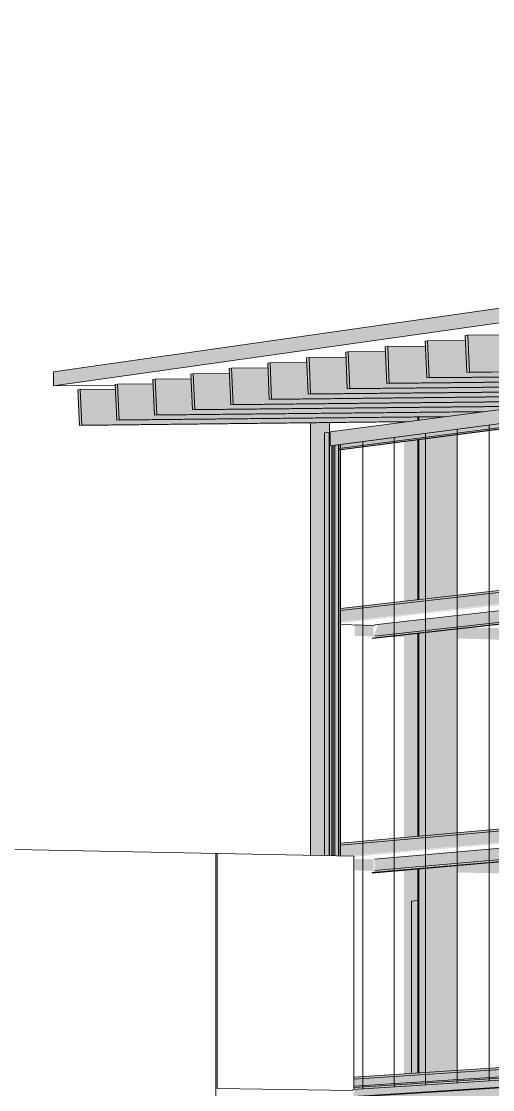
# Model space of a CAD drawing. Header units: inches. Extents: x 31213 to 31218, y -65 to 66.
# Drawn here: x 31214.625 to 31214.6483, y 66.0307 to 66.0835 of the extents above; entities that cross this region are included whole.
import ezdxf

# ---------------------------------------------------------------- set-up
doc = ezdxf.new("R2010")
doc.units = ezdxf.units.IN
doc.header["$MEASUREMENT"] = 0
for name, color, linetype, lineweight in [('A-GLAZ-CURT', 52, 'Continuous', 9), ('A-GLAZ-CWMG', 51, 'Continuous', 9), ('A-ROOF', 132, 'Continuous', 13), ('A-WALL', 113, 'Continuous', 13), ('A-WALL-PATT', 111, 'Continuous', 13), ('L-SITE-WALL', 31, 'Continuous', 13), ('S-BEAM', 12, 'Continuous', 9), ('S-COLS', 52, 'Continuous', 9)]:
    doc.layers.add(name, color=color, linetype=linetype, lineweight=lineweight)

# ---------------------------------------------------------------- blocks, each defined once
blk = doc.blocks.new('FP_31-Looking North West')
at = {"layer": 'A-WALL-PATT', "lineweight": 9}
blk.add_line((-3323.238377, 66.053652), (-3323.24005, 66.053696), dxfattribs=at)
blk = doc.blocks.new('FP_44-Looking North West')
at = {"layer": 'A-WALL-PATT', "lineweight": 9}
for p, q in [((-3323.234291, 66.031054), (-3323.234291, 66.063346)), ((-3323.232716, 66.031155), (-3323.232716, 66.063553)), ((-3323.237409, 66.030854), (-3323.237409, 66.062937)), ((-3323.235855, 66.030954), (-3323.235855, 66.063141)), ((-3323.240487, 66.042264), (-3323.240487, 66.062533)), ((-3323.238953, 66.030754), (-3323.238953, 66.062735))]:
    blk.add_line(p, q, dxfattribs=at)
blk = doc.blocks.new('FP_46-Looking North West')
at = {"layer": 'A-WALL-PATT', "lineweight": 9}
for p, q in [((-3323.246207, 66.0296), (-3323.246207, 66.042381)), ((-3323.246147, 66.030773), (-3323.246147, 66.04238)), ((-3323.239451, 66.030673), (-3323.246147, 66.030773))]:
    blk.add_line(p, q, dxfattribs=at)

msp = doc.modelspace()

# ---------------------------------------------------------------- hatches: boundary and pattern name
at = {"layer": 'A-GLAZ-CWMG'}
for points in [[(31214.640243, 66.062524), (31215.154708, 66.13), (31215.154708, 66.131417), (31214.640243, 66.063205)], [(31214.640739, 66.062334), (31215.154974, 66.129506), (31215.154974, 66.131253), (31215.154733, 66.131221), (31215.154709, 66.129991), (31214.640739, 66.062584), (31214.640739, 66.062523)], [(31214.640669, 66.062321), (31215.154974, 66.129498), (31215.154974, 66.129623), (31214.640669, 66.062382)], [(31214.640182, 66.042267), (31214.640182, 66.063197), (31214.639962, 66.063168), (31214.639962, 66.042272)], [(31214.640462, 66.042261), (31214.640462, 66.062548), (31214.640243, 66.062524), (31214.640222, 66.042266)], [(31214.640734, 66.042256), (31214.640734, 66.062584), (31214.640462, 66.062523), (31214.640462, 66.042261)], [(31214.641399, 66.030821), (31214.890981, 66.046919), (31214.890981, 66.04701), (31214.641399, 66.030881)], [(31214.641399, 66.030725), (31214.890981, 66.046773), (31214.890981, 66.046979), (31214.641399, 66.030861)], [(31214.6414, 66.030374), (31214.890981, 66.046239), (31214.890981, 66.046773), (31214.6414, 66.030725)]]:
    msp.add_hatch(color=256, dxfattribs=at).paths.add_polyline_path(points, flags=0)
h = msp.add_hatch(color=256, dxfattribs=at)
h.paths.add_polyline_path([(31214.640669, 66.042781), (31214.640754, 66.042789), (31214.640754, 66.053776), (31214.640669, 66.053753), (31214.640669, 66.04441)], flags=0)
h.paths.add_polyline_path([(31214.640669, 66.054377), (31214.640754, 66.054387), (31214.640739, 66.062319), (31214.640669, 66.062319), (31214.640669, 66.058999)], flags=0)
h.paths.add_polyline_path([(31214.640669, 66.062382), (31214.640739, 66.062391), (31214.640739, 66.062584), (31214.640669, 66.062575), (31214.640669, 66.062523)], flags=0)
at = {"layer": 'A-ROOF'}
msp.add_hatch(color=256, dxfattribs=at).paths.add_polyline_path([(31214.626577, 66.065478), (31215.140408, 66.138138), (31215.140408, 66.139603), (31214.626577, 66.066172)], flags=0)
at = {"layer": 'L-SITE-WALL'}
msp.add_hatch(color=256, dxfattribs=at).paths.add_polyline_path([(31214.639962, 66.042272), (31214.639982, 66.063171), (31214.640199, 66.063197), (31214.640199, 66.063661), (31214.639259, 66.063652), (31214.639259, 66.042286)], flags=0)
h = msp.add_hatch(color=256, dxfattribs=at)
h.paths.add_polyline_path([(31214.641399, 66.029898), (31214.890981, 66.045513), (31214.890981, 66.046178), (31214.641399, 66.030334), (31214.641399, 66.030178)], flags=0)
h.paths.add_polyline_path([(31215.062475, 66.055935), (31215.076913, 66.056193), (31215.076913, 66.056834), (31215.066692, 66.056198)], flags=0)
at = {"layer": 'S-BEAM'}
h = msp.add_hatch(color=256, dxfattribs=at)
h.paths.add_polyline_path([(31214.640535, 66.053793), (31214.890981, 66.082037), (31214.890981, 66.082905), (31214.640535, 66.054362)], flags=0)
h.paths.add_polyline_path([(31215.120069, 66.107873), (31215.152214, 66.111498), (31215.152214, 66.112677), (31215.113845, 66.108304), (31215.119143, 66.107937)], flags=0)
h = msp.add_hatch(color=256, dxfattribs=at)
h.paths.add_polyline_path([(31214.640754, 66.054387), (31214.890981, 66.082905), (31214.89098, 66.083052), (31214.640753, 66.054484)], flags=0)
h.paths.add_polyline_path([(31215.113845, 66.108304), (31215.152214, 66.112677), (31215.152429, 66.112901), (31215.112798, 66.108377)], flags=0)
h = msp.add_hatch(color=256, dxfattribs=at)
h.paths.add_polyline_path([(31214.640734, 66.053765), (31214.890981, 66.081992), (31214.890981, 66.082037), (31214.640734, 66.053792), (31214.640734, 66.053774)], flags=0)
h.paths.add_polyline_path([(31215.120635, 66.107834), (31215.152249, 66.111414), (31215.152214, 66.111498), (31215.120077, 66.107872), (31215.120537, 66.10784)], flags=0)
h = msp.add_hatch(color=256, dxfattribs=at)
h.paths.add_polyline_path([(31214.642382, 66.053119), (31214.890978, 66.080696), (31214.890978, 66.081542), (31214.642446, 66.053659), (31214.642582, 66.053659), (31214.642554, 66.053582)], flags=0)
h.paths.add_polyline_path([(31215.129866, 66.107197), (31215.154977, 66.110002), (31215.154977, 66.111135), (31215.123673, 66.107626), (31215.127884, 66.107334)], flags=0)
h = msp.add_hatch(color=256, dxfattribs=at)
h.paths.add_polyline_path([(31214.64247, 66.053039), (31214.665708, 66.055612), (31214.665707, 66.055707), (31214.642563, 66.053139), (31214.642512, 66.053084)], flags=0)
h.paths.add_polyline_path([(31214.667254, 66.055783), (31214.691787, 66.0585), (31214.691787, 66.0586), (31214.667254, 66.055878)], flags=0)
h.paths.add_polyline_path([(31214.693498, 66.05869), (31214.720723, 66.061705), (31214.720723, 66.06181), (31214.693498, 66.05879)], flags=0)
h.paths.add_polyline_path([(31214.722628, 66.061916), (31214.753014, 66.065281), (31214.753013, 66.065392), (31214.722627, 66.062021)], flags=0)
h.paths.add_polyline_path([(31214.755145, 66.065517), (31214.890978, 66.080559), (31214.890978, 66.080696), (31214.755145, 66.065628)], flags=0)
h.paths.add_polyline_path([(31215.130878, 66.107126), (31215.154977, 66.109813), (31215.154977, 66.109982), (31215.129866, 66.107197)], flags=0)
for points in [[(31214.645, 66.065872), (31214.645122, 66.065889), (31214.645047, 66.067709), (31214.644924, 66.067692), (31214.644928, 66.067604)], [(31214.645122, 66.065889), (31214.66168, 66.06605), (31214.663584, 66.066304), (31214.646977, 66.066144), (31214.646902, 66.067726), (31214.645047, 66.067709), (31214.645121, 66.065931)], [(31214.646982, 66.066144), (31214.647106, 66.066161), (31214.64703, 66.067988), (31214.646906, 66.067971)], [(31214.647106, 66.066161), (31214.663715, 66.06632), (31214.665634, 66.066576), (31214.648976, 66.066418), (31214.6489, 66.068004), (31214.64703, 66.067988), (31214.647104, 66.066203)], [(31214.641084, 66.065337), (31214.641204, 66.065353), (31214.641129, 66.067158), (31214.641009, 66.067141)], [(31214.641204, 66.065353), (31214.65766, 66.065517), (31214.659533, 66.065767), (31214.643029, 66.065604), (31214.642954, 66.067175), (31214.641129, 66.067158), (31214.641203, 66.065395)], [(31214.643034, 66.065603), (31214.643155, 66.06562), (31214.64308, 66.067433), (31214.642958, 66.067416)], [(31214.643155, 66.06562), (31214.659662, 66.065783), (31214.66155, 66.066034), (31214.644995, 66.065873), (31214.64492, 66.067449), (31214.64308, 66.067433), (31214.643154, 66.065662)], [(31214.637231, 66.06481), (31214.63735, 66.064826), (31214.637275, 66.066616), (31214.637156, 66.0666)], [(31214.63735, 66.064826), (31214.653704, 66.064993), (31214.655547, 66.065238), (31214.639145, 66.065073), (31214.63907, 66.066633), (31214.637275, 66.066616), (31214.637348, 66.064867)], [(31214.639149, 66.065072), (31214.639269, 66.065088), (31214.639195, 66.066886), (31214.639075, 66.066869)], [(31214.639269, 66.065088), (31214.655674, 66.065254), (31214.657532, 66.065502), (31214.641079, 66.065337), (31214.641004, 66.066903), (31214.639195, 66.066886), (31214.639268, 66.06513)], [(31214.63344, 66.064291), (31214.633557, 66.064307), (31214.633483, 66.066083), (31214.633366, 66.066067)], [(31214.633557, 66.064307), (31214.649811, 66.064477), (31214.651624, 66.064718), (31214.635323, 66.06455), (31214.635249, 66.0661), (31214.633483, 66.066083), (31214.633508, 66.065476)], [(31214.635328, 66.064549), (31214.635446, 66.064565), (31214.635371, 66.066349), (31214.635253, 66.066332)], [(31214.635446, 66.064565), (31214.65175, 66.064734), (31214.653578, 66.064977), (31214.637226, 66.06481), (31214.637152, 66.066366), (31214.635371, 66.066349), (31214.635408, 66.065475)], [(31214.629709, 66.06378), (31214.629824, 66.063796), (31214.62975, 66.065558), (31214.629635, 66.065542)], [(31214.629824, 66.063796), (31214.64607, 66.063981), (31214.647764, 66.064206), (31214.631562, 66.064035), (31214.631489, 66.065575), (31214.62975, 66.065558), (31214.629754, 66.065477)], [(31214.631567, 66.064035), (31214.631683, 66.06405), (31214.631609, 66.06582), (31214.631493, 66.065803)], [(31214.631683, 66.06405), (31214.647887, 66.064222), (31214.649687, 66.064461), (31214.633435, 66.064292), (31214.633361, 66.065837), (31214.631609, 66.06582), (31214.631623, 66.065476)], [(31214.627865, 66.063528), (31214.62798, 66.063544), (31214.627906, 66.065299), (31214.627792, 66.065283)], [(31214.62798, 66.063544), (31214.644086, 66.063717), (31214.64457, 66.063798), (31214.64457, 66.06394), (31214.629704, 66.063781), (31214.629631, 66.065316), (31214.627906, 66.065299)], [(31214.641081, 66.042248), (31214.890981, 66.064357), (31214.890981, 66.065224), (31214.640535, 66.042769), (31214.640535, 66.04226)], [(31214.640754, 66.042789), (31214.890981, 66.065224), (31214.89098, 66.065378), (31214.640753, 66.042889)], [(31214.641398, 66.042227), (31214.890981, 66.064312), (31214.890981, 66.064357), (31214.641294, 66.042244), (31214.641398, 66.042235)], [(31214.642426, 66.041542), (31214.890978, 66.063102), (31214.890978, 66.063948), (31214.642426, 66.042085), (31214.642426, 66.041775)], [(31214.641398, 66.031232), (31214.890981, 66.047544), (31214.89098, 66.047704), (31214.641398, 66.031337)]]:
    msp.add_hatch(color=256, dxfattribs=at).paths.add_polyline_path(points, flags=0)
h = msp.add_hatch(color=256, dxfattribs=at)
h.paths.add_polyline_path([(31214.642298, 66.041436), (31214.665708, 66.043462), (31214.665707, 66.043561), (31214.642388, 66.04151)], flags=0)
h.paths.add_polyline_path([(31214.667254, 66.043596), (31214.691787, 66.045719), (31214.691787, 66.045823), (31214.667254, 66.043695)], flags=0)
h.paths.add_polyline_path([(31214.693498, 66.045868), (31214.720723, 66.048224), (31214.720723, 66.048333), (31214.693498, 66.045972)], flags=0)
h.paths.add_polyline_path([(31214.722628, 66.048389), (31214.753014, 66.051019), (31214.753013, 66.051134), (31214.722627, 66.048499)], flags=0)
h.paths.add_polyline_path([(31214.755145, 66.051203), (31214.890978, 66.062959), (31214.890978, 66.063102), (31214.755145, 66.051319)], flags=0)
h = msp.add_hatch(color=256, dxfattribs=at)
h.paths.add_polyline_path([(31214.809071, 66.048801), (31214.809218, 66.048872), (31214.809944, 66.049066), (31214.81224, 66.04924), (31214.80602, 66.049403), (31214.80602, 66.04888), (31214.808962, 66.048804)], flags=0)
h.paths.add_polyline_path([(31214.804355, 66.048923), (31214.804355, 66.049446), (31214.802006, 66.049508), (31214.80197, 66.048984), (31214.803795, 66.048937)], flags=0)
h.paths.add_polyline_path([(31214.789064, 66.049318), (31214.789064, 66.049845), (31214.765339, 66.050465), (31214.765303, 66.049932), (31214.786266, 66.04939)], flags=0)
h.paths.add_polyline_path([(31214.752828, 66.050254), (31214.752828, 66.050791), (31214.750748, 66.050846), (31214.745976, 66.050431), (31214.751212, 66.050295)], flags=0)
h.paths.add_polyline_path([(31214.720576, 66.051087), (31214.720576, 66.051633), (31214.703475, 66.05208), (31214.703436, 66.051529), (31214.71616, 66.051201)], flags=0)
h.paths.add_polyline_path([(31214.732698, 66.051197), (31214.733583, 66.051294), (31214.732706, 66.051317)], flags=0)
h.paths.add_polyline_path([(31214.691685, 66.051833), (31214.691685, 66.052388), (31214.677141, 66.052767), (31214.677101, 66.05221), (31214.689873, 66.05188)], flags=0)
h.paths.add_polyline_path([(31214.665656, 66.052505), (31214.665656, 66.053067), (31214.647244, 66.053548), (31214.646507, 66.053466), (31214.646507, 66.053), (31214.663588, 66.052559)], flags=0)
h.paths.add_polyline_path([(31214.644569, 66.05305), (31214.644569, 66.05325), (31214.643242, 66.053084), (31214.643875, 66.053068)], flags=0)
h.paths.add_polyline_path([(31214.642377, 66.053107), (31214.642377, 66.053675), (31214.641445, 66.053699), (31214.641445, 66.053131), (31214.642169, 66.053112)], flags=0)
h = msp.add_hatch(color=256, dxfattribs=at)
h.paths.add_polyline_path([(31214.641398, 66.030726), (31214.890981, 66.046773), (31214.890981, 66.046917), (31214.641398, 66.030818), (31214.641398, 66.030774)], flags=0)
h.paths.add_polyline_path([(31214.641398, 66.030881), (31214.890981, 66.04701), (31214.890981, 66.047544), (31214.641398, 66.031232)], flags=0)
h = msp.add_hatch(color=256, dxfattribs=at)
h.paths.add_polyline_path([(31214.691685, 66.040529), (31214.691685, 66.041084), (31214.676326, 66.041398), (31214.676286, 66.04084), (31214.689873, 66.040566)], flags=0)
h.paths.add_polyline_path([(31214.665656, 66.041055), (31214.665656, 66.041617), (31214.648632, 66.041965), (31214.646507, 66.041775), (31214.646507, 66.041442), (31214.663706, 66.041094)], flags=0)
h.paths.add_polyline_path([(31214.644569, 66.041481), (31214.644569, 66.041612), (31214.643346, 66.041506), (31214.643875, 66.041495)], flags=0)
h.paths.add_polyline_path([(31214.642377, 66.041525), (31214.642377, 66.042093), (31214.641445, 66.042112), (31214.641445, 66.041544), (31214.642169, 66.041529)], flags=0)
at = {"layer": 'S-COLS'}
for points in [[(31214.644571, 66.063782), (31214.644605, 66.063798), (31214.644605, 66.06394), (31214.644571, 66.063914), (31214.644571, 66.063782)], [(31214.644605, 66.063786), (31214.645858, 66.063953), (31214.644605, 66.06394), (31214.644605, 66.063798)], [(31214.644261, 66.031526), (31214.64457, 66.031546), (31214.64457, 66.040051), (31214.644261, 66.040025), (31214.644261, 66.033162)], [(31214.64469, 66.031554), (31214.644805, 66.031562), (31214.644805, 66.040059), (31214.64469, 66.040059), (31214.64469, 66.033162)], [(31214.644805, 66.031562), (31214.646017, 66.031642), (31214.646017, 66.040035), (31214.644805, 66.040059), (31214.644805, 66.033162)], [(31214.646017, 66.031642), (31214.646068, 66.031645), (31214.646066, 66.040034), (31214.646017, 66.040035), (31214.646017, 66.032496)]]:
    msp.add_hatch(color=256, dxfattribs=at).paths.add_polyline_path(points, flags=0)
h = msp.add_hatch(color=256, dxfattribs=at)
h.paths.add_polyline_path([(31214.643878, 66.031501), (31214.64426, 66.031526), (31214.64426, 66.040025), (31214.644569, 66.040058), (31214.644569, 66.041612), (31214.643878, 66.041552), (31214.643878, 66.033162)], flags=0)
h.paths.add_polyline_path([(31214.643878, 66.043171), (31214.644569, 66.043234), (31214.644569, 66.05325), (31214.643878, 66.053173), (31214.643878, 66.04552)], flags=0)
h.paths.add_polyline_path([(31214.643878, 66.054842), (31214.644569, 66.054922), (31214.644569, 66.06282), (31214.643878, 66.062729), (31214.643878, 66.057094)], flags=0)
h = msp.add_hatch(color=256, dxfattribs=at)
h.paths.add_polyline_path([(31214.644571, 66.031546), (31214.644605, 66.031548), (31214.644605, 66.041615), (31214.644571, 66.041612), (31214.644571, 66.033162)], flags=0)
h.paths.add_polyline_path([(31214.644571, 66.043234), (31214.644605, 66.043237), (31214.644605, 66.053253), (31214.644571, 66.05325), (31214.644571, 66.046081)], flags=0)
h.paths.add_polyline_path([(31214.644571, 66.054921), (31214.644605, 66.054925), (31214.644605, 66.062824), (31214.644571, 66.06282), (31214.644571, 66.058999)], flags=0)
h = msp.add_hatch(color=256, dxfattribs=at)
h.paths.add_polyline_path([(31214.644605, 66.031548), (31214.646509, 66.031674), (31214.646509, 66.04178), (31214.644605, 66.041615), (31214.644605, 66.033162)], flags=0)
h.paths.add_polyline_path([(31214.644605, 66.043237), (31214.646509, 66.043409), (31214.646509, 66.053465), (31214.644605, 66.053253), (31214.644605, 66.045588)], flags=0)
h.paths.add_polyline_path([(31214.644605, 66.054925), (31214.646509, 66.055144), (31214.646509, 66.063074), (31214.644605, 66.062824), (31214.644605, 66.05718)], flags=0)

# ---------------------------------------------------------------- linework, layer by layer
at = {"layer": 'A-GLAZ-CWMG'}
for p, q in [((31215.154708, 66.131417), (31214.640243, 66.063205)), ((31215.154708, 66.13), (31214.640243, 66.062524)), ((31215.154755, 66.129996), (31214.640273, 66.062523)), ((31215.154974, 66.129623), (31214.640669, 66.062382)), ((31215.154974, 66.129498), (31214.640669, 66.062321)), ((31215.154974, 66.12947), (31214.640754, 66.062319)), ((31214.639962, 66.063168), (31214.640182, 66.063197)), ((31214.639962, 66.063168), (31214.639962, 66.042272)), ((31214.640182, 66.063197), (31214.640212, 66.063196)), ((31214.640182, 66.063197), (31214.640182, 66.042267)), ((31214.640212, 66.063196), (31214.640212, 66.042266)), ((31214.640243, 66.062524), (31214.640243, 66.063205)), ((31214.640273, 66.062523), (31214.640243, 66.062524)), ((31214.640462, 66.062553), (31214.640462, 66.042263)), ((31214.640649, 66.062577), (31214.640649, 66.042257)), ((31214.640669, 66.06258), (31214.640669, 66.042257)), ((31214.640669, 66.062321), (31214.640669, 66.062382)), ((31214.640754, 66.062319), (31214.640669, 66.062321)), ((31214.640739, 66.062391), (31214.640739, 66.062589)), ((31214.640754, 66.062333), (31214.640754, 66.042272)), ((31214.641399, 66.030881), (31214.890981, 66.04701)), ((31214.641352, 66.030722), (31214.890981, 66.046773)), ((31214.641399, 66.030821), (31214.890981, 66.046919)), ((31214.641352, 66.030371), (31214.890981, 66.046239))]:
    msp.add_line(p, q, dxfattribs=at)
at = {"layer": 'A-ROOF'}
for p, q in [((31214.626577, 66.066172), (31215.140408, 66.139603)), ((31215.140408, 66.138138), (31214.626577, 66.065478)), ((31214.626577, 66.066172), (31214.626577, 66.065478)), ((31214.626577, 66.065478), (31214.629629, 66.065508))]:
    msp.add_line(p, q, dxfattribs=at)
at = {"layer": 'A-WALL'}
msp.add_line((31214.640392, 66.042263), (31214.640392, 66.062544), dxfattribs=at)
at = {"layer": 'L-SITE-WALL'}
for p, q in [((31214.639259, 66.042286), (31214.639259, 66.063652)), ((31214.640199, 66.063661), (31214.640199, 66.063197)), ((31214.890981, 66.046188), (31214.641399, 66.030341)), ((31214.6414, 66.042242), (31214.533085, 66.044466)), ((31214.6414, 66.030725), (31214.6414, 66.042242))]:
    msp.add_line(p, q, dxfattribs=at)
at = {"layer": 'S-BEAM'}
for p, q in [((31214.640753, 66.054484), (31214.89098, 66.083052)), ((31214.640754, 66.054387), (31214.890981, 66.082905)), ((31214.642417, 66.05368), (31214.890978, 66.081542)), ((31214.642307, 66.053021), (31214.890978, 66.080559)), ((31214.642326, 66.053), (31214.890978, 66.080525)), ((31214.642426, 66.053124), (31214.890978, 66.080696)), ((31214.645047, 66.067709), (31214.644924, 66.067692)), ((31214.644924, 66.067692), (31214.645, 66.065872)), ((31214.645047, 66.067709), (31214.646912, 66.067726)), ((31214.645122, 66.065889), (31214.645047, 66.067709)), ((31214.64703, 66.067988), (31214.646906, 66.067971)), ((31214.646906, 66.067971), (31214.646982, 66.066144)), ((31214.64703, 66.067988), (31214.64891, 66.068004)), ((31214.647106, 66.066161), (31214.64703, 66.067988)), ((31214.641129, 66.067158), (31214.641009, 66.067141)), ((31214.641009, 66.067141), (31214.641084, 66.065337)), ((31214.641129, 66.067158), (31214.642964, 66.067175)), ((31214.641204, 66.065353), (31214.641129, 66.067158)), ((31214.64308, 66.067433), (31214.642958, 66.067416)), ((31214.642958, 66.067416), (31214.643034, 66.065603)), ((31214.64308, 66.067433), (31214.64493, 66.067449)), ((31214.643155, 66.06562), (31214.64308, 66.067433)), ((31214.637275, 66.066616), (31214.637156, 66.0666)), ((31214.637156, 66.0666), (31214.637231, 66.06481)), ((31214.637275, 66.066616), (31214.63908, 66.066633)), ((31214.63735, 66.064826), (31214.637275, 66.066616)), ((31214.639195, 66.066886), (31214.639075, 66.066869)), ((31214.639075, 66.066869), (31214.639149, 66.065072)), ((31214.639195, 66.066886), (31214.641014, 66.066903)), ((31214.639269, 66.065088), (31214.639195, 66.066886)), ((31214.633483, 66.066083), (31214.633366, 66.066067)), ((31214.633366, 66.066067), (31214.63344, 66.064291)), ((31214.633483, 66.066083), (31214.635259, 66.0661)), ((31214.633557, 66.064307), (31214.633483, 66.066083)), ((31214.635371, 66.066349), (31214.635253, 66.066332)), ((31214.635253, 66.066332), (31214.635328, 66.064549)), ((31214.635371, 66.066349), (31214.637162, 66.066366)), ((31214.635446, 66.064565), (31214.635371, 66.066349)), ((31214.661554, 66.066034), (31214.645, 66.065872)), ((31214.66168, 66.06605), (31214.645122, 66.065889)), ((31214.663588, 66.066303), (31214.646982, 66.066144)), ((31214.646982, 66.066144), (31214.647106, 66.066161)), ((31214.663715, 66.06632), (31214.647106, 66.066161)), ((31214.62975, 66.065558), (31214.629635, 66.065542)), ((31214.629635, 66.065542), (31214.629709, 66.06378)), ((31214.62975, 66.065558), (31214.631498, 66.065575)), ((31214.629824, 66.063796), (31214.62975, 66.065558)), ((31214.631609, 66.06582), (31214.631493, 66.065803)), ((31214.631493, 66.065803), (31214.631567, 66.064035)), ((31214.631609, 66.06582), (31214.633371, 66.065837)), ((31214.631683, 66.06405), (31214.631609, 66.06582)), ((31214.657536, 66.065501), (31214.641084, 66.065337)), ((31214.65766, 66.065517), (31214.641204, 66.065353)), ((31214.659537, 66.065766), (31214.643034, 66.065603)), ((31214.643034, 66.065603), (31214.643155, 66.06562)), ((31214.659662, 66.065783), (31214.643155, 66.06562)), ((31214.645, 66.065872), (31214.645122, 66.065889)), ((31214.627906, 66.065299), (31214.627792, 66.065283)), ((31214.627792, 66.065283), (31214.627865, 66.063528)), ((31214.627906, 66.065299), (31214.62964, 66.065316)), ((31214.62798, 66.063544), (31214.627906, 66.065299)), ((31214.653582, 66.064977), (31214.637231, 66.06481)), ((31214.653704, 66.064993), (31214.63735, 66.064826)), ((31214.655551, 66.065238), (31214.639149, 66.065072)), ((31214.639149, 66.065072), (31214.639269, 66.065088)), ((31214.655674, 66.065254), (31214.639269, 66.065088)), ((31214.640753, 66.042889), (31214.89098, 66.065378)), ((31214.640754, 66.042789), (31214.890981, 66.065224)), ((31214.641084, 66.065337), (31214.641204, 66.065353)), ((31214.649691, 66.064461), (31214.63344, 66.064291)), ((31214.649811, 66.064477), (31214.633557, 66.064307)), ((31214.651629, 66.064718), (31214.635328, 66.064549)), ((31214.635328, 66.064549), (31214.635446, 66.064565)), ((31214.65175, 66.064734), (31214.635446, 66.064565)), ((31214.637231, 66.06481), (31214.63735, 66.064826)), ((31214.645861, 66.063953), (31214.629709, 66.06378)), ((31214.645979, 66.063969), (31214.629824, 66.063796)), ((31214.647768, 66.064206), (31214.631567, 66.064035)), ((31214.631567, 66.064035), (31214.631683, 66.06405)), ((31214.647887, 66.064222), (31214.631683, 66.06405)), ((31214.63344, 66.064291), (31214.633557, 66.064307)), ((31214.642426, 66.042098), (31214.890978, 66.063948)), ((31214.643969, 66.063702), (31214.627865, 66.063528)), ((31214.627865, 66.063528), (31214.62798, 66.063544)), ((31214.644086, 66.063717), (31214.62798, 66.063544)), ((31214.629709, 66.06378), (31214.629824, 66.063796)), ((31214.642298, 66.041436), (31214.890978, 66.062959)), ((31214.642315, 66.041416), (31214.890978, 66.062926)), ((31214.642426, 66.041542), (31214.890978, 66.063102)), ((31214.641398, 66.031337), (31214.89098, 66.047704)), ((31214.641398, 66.031232), (31214.890981, 66.047544))]:
    msp.add_line(p, q, dxfattribs=at)
at = {"layer": 'S-COLS'}
for p, q in [((31214.644571, 66.063782), (31214.644571, 66.06394)), ((31214.644605, 66.06394), (31214.644605, 66.063786)), ((31214.644571, 66.054921), (31214.644571, 66.06282)), ((31214.644605, 66.062824), (31214.644605, 66.054925)), ((31214.646509, 66.055144), (31214.646509, 66.063074)), ((31214.646509, 66.043409), (31214.646509, 66.053465)), ((31214.644571, 66.043234), (31214.644571, 66.05325)), ((31214.644605, 66.053253), (31214.644605, 66.043237)), ((31214.646509, 66.031674), (31214.646509, 66.041775)), ((31214.644571, 66.031546), (31214.644571, 66.041612)), ((31214.644605, 66.041615), (31214.644605, 66.031548)), ((31214.644255, 66.031525), (31214.644255, 66.040024)), ((31214.644261, 66.040025), (31214.644257, 66.040023)), ((31214.64457, 66.040051), (31214.644261, 66.040025))]:
    msp.add_line(p, q, dxfattribs=at)

# ---------------------------------------------------------------- block references
at = {"layer": 'A-GLAZ-CURT'}
msp.add_blockref('FP_44-Looking North West', (34537.880803, 0), dxfattribs=at)
at = {"layer": 'L-SITE-WALL', "lineweight": 9}
for name in ['FP_31-Looking North West', 'FP_46-Looking North West']:
    msp.add_blockref(name, (34537.880803, 0), dxfattribs=at)

doc.saveas('drawing.dxf')
